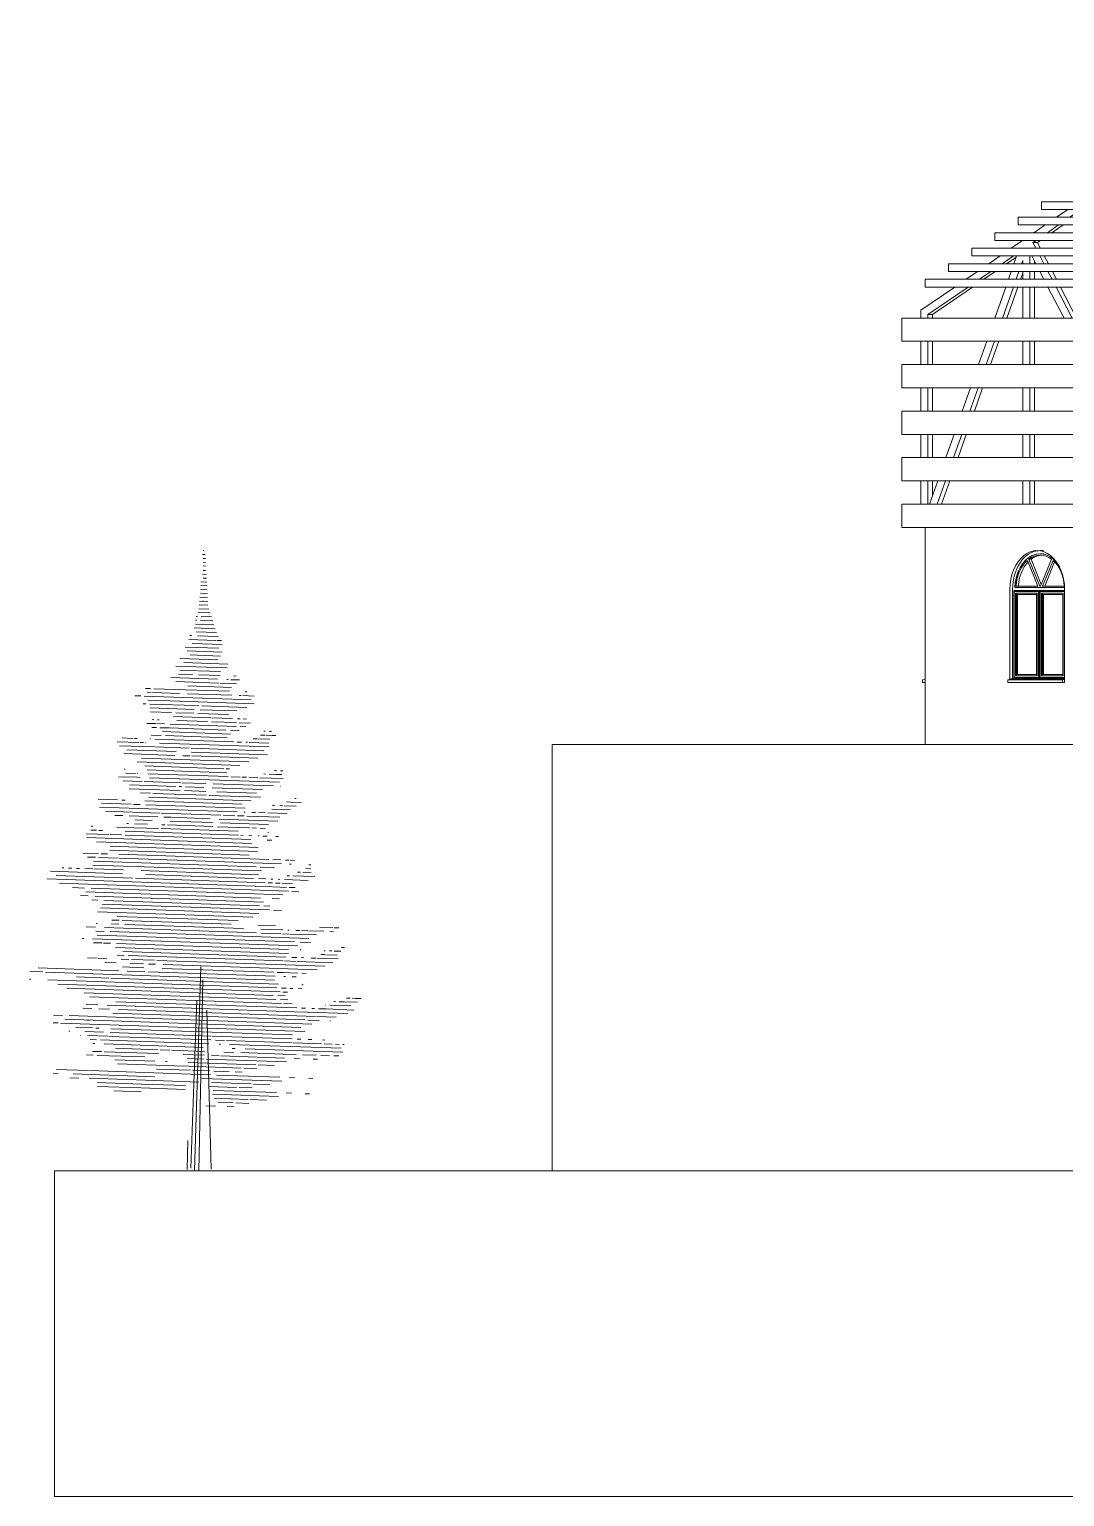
# Model space of a CAD drawing. Header units: millimetres. Extents: x -31964 to 27360, y -8966 to 14600.
# Drawn here: x -31964 to -18603, y -4500 to 14423 of the extents above; entities that cross this region are included whole.
import ezdxf

# ---------------------------------------------------------------- set-up
doc = ezdxf.new("R2010")
doc.units = ezdxf.units.MM
for name, color, linetype, lineweight in [('A-DETL-GENF', 92, 'Continuous', 9), ('A-DETL-THIN', 151, 'Continuous', 9), ('A-GENM', 13, 'Continuous', 9), ('A-GLAZ', 151, 'Continuous', 9), ('A-ROOF', 132, 'Continuous', 9), ('A-WALL', 113, 'Continuous', 9), ('I-WALL', 2, 'Continuous', 9)]:
    doc.layers.add(name, color=color, linetype=linetype, lineweight=lineweight)

# ---------------------------------------------------------------- blocks, each defined once
blk = doc.blocks.new('HOOR LIGHT - HOOR LIGHT-165948-East')
at = {"layer": 'A-GENM'}
for p, q in [((-20403, 11200), (-11713, 11200)), ((-20403, 11100), (-20403, 11200)), ((-11713, 11200), (768, 11200)), ((-11713, 11100), (-11713, 11200)), ((768, 11200), (9494, 11200)), ((768, 11100), (768, 11200)), ((9494, 11100), (9494, 11200)), ((-11713, 11100), (-20403, 11100)), ((768, 11100), (-11713, 11100)), ((9494, 11100), (768, 11100))]:
    blk.add_line(p, q, dxfattribs=at)
blk = doc.blocks.new('HOOR LIGHT1 - HOOR LIGHT-166020-East')
at = {"layer": 'A-GENM'}
for p, q in [((-20103, 11400), (-11589, 11400)), ((-20103, 11300), (-20103, 11400)), ((-11589, 11400), (644, 11400)), ((-11589, 11300), (-11589, 11400)), ((644, 11400), (9194, 11400)), ((644, 11300), (644, 11400)), ((9194, 11300), (9194, 11400)), ((-11589, 11300), (-20103, 11300)), ((644, 11300), (-11589, 11300)), ((9194, 11300), (644, 11300))]:
    blk.add_line(p, q, dxfattribs=at)
blk = doc.blocks.new('HOOR LIGHT2 - HOOR LIGHT-166050-East')
at = {"layer": 'A-GENM'}
for p, q in [((-19803, 11600), (-11464, 11600)), ((-19803, 11600), (-19803, 11500)), ((-11464, 11600), (520, 11600)), ((-11464, 11600), (-11464, 11500)), ((520, 11600), (8894, 11600)), ((520, 11600), (520, 11500)), ((8894, 11600), (8894, 11500)), ((-11464, 11500), (-19803, 11500)), ((520, 11500), (-11464, 11500)), ((8894, 11500), (520, 11500))]:
    blk.add_line(p, q, dxfattribs=at)
blk = doc.blocks.new('HOOR LIGHT3 - HOOR LIGHT-166080-East')
at = {"layer": 'A-GENM'}
for p, q in [((-19503, 11800), (-11340, 11800)), ((-19503, 11800), (-19503, 11700)), ((-11340, 11800), (395, 11800)), ((-11340, 11800), (-11340, 11700)), ((395, 11800), (8594, 11800)), ((395, 11800), (395, 11700)), ((8594, 11800), (8594, 11700)), ((-11340, 11700), (-19503, 11700)), ((395, 11700), (-11340, 11700)), ((8594, 11700), (395, 11700))]:
    blk.add_line(p, q, dxfattribs=at)
blk = doc.blocks.new('HOOR LIGHT4 - HOOR LIGHT-166110-East')
at = {"layer": 'A-GENM'}
for p, q in [((-19203, 12000), (-11216, 12000)), ((-19203, 11900), (-19203, 12000)), ((-11216, 12000), (271, 12000)), ((-11216, 11900), (-11216, 12000)), ((271, 12000), (8294, 12000)), ((271, 11900), (271, 12000)), ((8294, 11900), (8294, 12000)), ((-11216, 11900), (-19203, 11900)), ((271, 11900), (-11216, 11900)), ((8294, 11900), (271, 11900))]:
    blk.add_line(p, q, dxfattribs=at)
blk = doc.blocks.new('HOOR LIGHT5 - HOOR LIGHT-166140-East')
at = {"layer": 'A-GENM'}
for p, q in [((-18903, 12200), (-11092, 12200)), ((-18903, 12100), (-18903, 12200)), ((-11092, 12200), (147, 12200)), ((-11092, 12100), (-11092, 12200)), ((147, 12200), (7994, 12200)), ((147, 12100), (147, 12200)), ((7994, 12100), (7994, 12200)), ((-11092, 12100), (-18903, 12100)), ((147, 12100), (-11092, 12100)), ((7994, 12100), (147, 12100))]:
    blk.add_line(p, q, dxfattribs=at)
blk = doc.blocks.new('TRUESS - TRUESS-169564-East')
at = {"layer": 'A-GENM'}
for p, q in [((-15170, 14423), (-15204, 14400)), ((-15170, 14400), (-15170, 14423)), ((-15113, 14423), (-15170, 14423)), ((-15113, 14423), (-15113, 14400)), ((-15350, 14300), (-15496, 14200)), ((-15170, 14200), (-15170, 14300)), ((-15113, 14300), (-15113, 14200)), ((-15642, 14100), (-15787, 14000)), ((-15615, 14000), (-15469, 14100)), ((-15412, 14100), (-15558, 14000)), ((-15354, 14100), (-15384, 14000)), ((-15287, 14000), (-15263, 14080)), ((-15263, 14080), (-15263, 14000)), ((-15170, 14000), (-15170, 14100)), ((-15113, 14100), (-15113, 14000)), ((-15934, 13900), (-16080, 13800)), ((-15907, 13800), (-15761, 13900)), ((-15704, 13900), (-15850, 13800)), ((-15414, 13900), (-15444, 13800)), ((-15347, 13800), (-15317, 13900)), ((-15263, 13890), (-15290, 13800)), ((-15263, 13900), (-15263, 13800)), ((-15170, 13800), (-15170, 13900)), ((-15113, 13900), (-15113, 13800)), ((-16226, 13700), (-16372, 13600)), ((-16199, 13600), (-16053, 13700)), ((-15996, 13700), (-16142, 13600)), ((-15474, 13700), (-15504, 13600)), ((-15407, 13600), (-15377, 13700)), ((-15320, 13700), (-15350, 13600)), ((-15263, 13700), (-15263, 13600)), ((-15170, 13600), (-15170, 13700)), ((-15113, 13700), (-15113, 13600)), ((-16518, 13500), (-16664, 13400)), ((-16491, 13400), (-16345, 13500)), ((-16288, 13500), (-16434, 13400)), ((-15534, 13500), (-15564, 13400)), ((-15467, 13400), (-15437, 13500)), ((-15380, 13500), (-15410, 13400)), ((-15263, 13500), (-15263, 13400)), ((-15170, 13400), (-15170, 13500)), ((-15113, 13500), (-15113, 13400)), ((-16810, 13300), (-16956, 13200)), ((-16783, 13200), (-16637, 13300)), ((-16580, 13300), (-16726, 13200)), ((-15595, 13300), (-15625, 13200)), ((-15527, 13200), (-15497, 13300)), ((-15440, 13300), (-15470, 13200)), ((-15263, 13300), (-15263, 13200)), ((-15170, 13200), (-15170, 13300)), ((-15113, 13300), (-15113, 13200)), ((-17102, 13100), (-17248, 13000)), ((-17075, 13000), (-16929, 13100)), ((-16872, 13100), (-17018, 13000)), ((-15655, 13100), (-15685, 13000)), ((-15588, 13000), (-15558, 13100)), ((-15500, 13100), (-15530, 13000)), ((-15263, 13100), (-15263, 13000)), ((-15170, 13000), (-15170, 13100)), ((-15113, 13100), (-15113, 13000)), ((-17394, 12900), (-17540, 12800)), ((-17367, 12800), (-17221, 12900)), ((-17204, 12873), (-17310, 12800)), ((-17204, 12900), (-17204, 12800)), ((-17111, 12800), (-17111, 12900)), ((-17054, 12900), (-17054, 12800)), ((-15715, 12900), (-15745, 12800)), ((-15648, 12800), (-15618, 12900)), ((-15561, 12900), (-15591, 12800)), ((-15263, 12900), (-15263, 12800)), ((-15170, 12800), (-15170, 12900)), ((-15113, 12900), (-15113, 12800)), ((-17686, 12700), (-17832, 12600)), ((-17659, 12600), (-17513, 12700)), ((-17456, 12700), (-17602, 12600)), ((-17204, 12700), (-17204, 12600)), ((-17111, 12600), (-17111, 12700)), ((-17054, 12700), (-17054, 12600)), ((-15775, 12700), (-15805, 12600)), ((-15708, 12600), (-15678, 12700)), ((-15621, 12700), (-15651, 12600)), ((-15263, 12700), (-15263, 12600)), ((-15170, 12600), (-15170, 12700)), ((-15113, 12700), (-15113, 12600)), ((-17978, 12500), (-18124, 12400)), ((-17951, 12400), (-17805, 12500)), ((-17748, 12500), (-17894, 12400)), ((-17204, 12500), (-17204, 12400)), ((-17111, 12400), (-17111, 12500)), ((-17054, 12500), (-17054, 12400)), ((-15835, 12500), (-15865, 12400)), ((-15768, 12400), (-15738, 12500)), ((-15681, 12500), (-15711, 12400)), ((-15263, 12500), (-15263, 12400)), ((-15170, 12400), (-15170, 12500)), ((-15113, 12500), (-15113, 12400)), ((-18270, 12300), (-18416, 12200)), ((-18243, 12200), (-18097, 12300)), ((-18040, 12300), (-18186, 12200)), ((-17204, 12300), (-17204, 12200)), ((-17111, 12200), (-17111, 12300)), ((-17054, 12300), (-17054, 12200)), ((-15896, 12300), (-15926, 12200)), ((-15828, 12200), (-15798, 12300)), ((-15741, 12300), (-15771, 12200)), ((-15263, 12300), (-15263, 12200)), ((-15170, 12200), (-15170, 12300)), ((-15113, 12300), (-15113, 12200)), ((-18562, 12100), (-18708, 12000)), ((-18535, 12000), (-18389, 12100)), ((-18332, 12100), (-18478, 12000)), ((-17204, 12100), (-17204, 12000)), ((-17111, 12000), (-17111, 12100)), ((-17054, 12100), (-17054, 12000)), ((-15956, 12100), (-15986, 12000)), ((-15889, 12000), (-15859, 12100)), ((-15801, 12100), (-15831, 12000)), ((-15263, 12100), (-15263, 12000)), ((-15170, 12000), (-15170, 12100)), ((-15113, 12100), (-15113, 12000)), ((-18854, 11900), (-19000, 11800)), ((-18827, 11800), (-18681, 11900)), ((-18624, 11900), (-18770, 11800)), ((-17204, 11900), (-17204, 11800)), ((-17111, 11800), (-17111, 11900)), ((-17054, 11900), (-17054, 11800)), ((-16016, 11900), (-16046, 11800)), ((-15949, 11800), (-15919, 11900)), ((-15862, 11900), (-15892, 11800)), ((-15263, 11900), (-15263, 11800)), ((-15170, 11800), (-15170, 11900)), ((-15113, 11900), (-15113, 11800)), ((-19146, 11700), (-19292, 11600)), ((-19013, 11673), (-18973, 11700)), ((-18975, 11600), (-19013, 11673)), ((-18956, 11673), (-19013, 11673)), ((-18916, 11700), (-18956, 11673)), ((-18956, 11673), (-18918, 11600)), ((-17204, 11700), (-17204, 11600)), ((-17111, 11600), (-17111, 11700)), ((-17054, 11700), (-17054, 11600)), ((-16076, 11700), (-16106, 11600)), ((-16009, 11600), (-15979, 11700)), ((-15922, 11700), (-15952, 11600)), ((-15263, 11700), (-15263, 11600)), ((-15170, 11600), (-15170, 11700)), ((-15113, 11700), (-15113, 11600)), ((-19438, 11500), (-19584, 11400)), ((-19411, 11400), (-19265, 11500)), ((-19228, 11486), (-19354, 11400)), ((-19223, 11500), (-19258, 11400)), ((-19159, 11400), (-19145, 11442)), ((-19145, 11442), (-19145, 11400)), ((-19052, 11400), (-19052, 11500)), ((-19029, 11500), (-18977, 11400)), ((-18995, 11434), (-18995, 11400)), ((-18871, 11400), (-18923, 11500)), ((-18866, 11500), (-18814, 11400)), ((-17204, 11500), (-17204, 11400)), ((-17111, 11400), (-17111, 11500)), ((-17054, 11500), (-17054, 11400)), ((-16136, 11500), (-16166, 11400)), ((-19730, 11300), (-19876, 11200)), ((-19703, 11200), (-19557, 11300)), ((-19500, 11300), (-19646, 11200)), ((-19293, 11300), (-19328, 11200)), ((-19230, 11200), (-19194, 11300)), ((-19145, 11279), (-19172, 11200)), ((-19145, 11300), (-19145, 11200)), ((-19052, 11200), (-19052, 11300)), ((-18995, 11300), (-18995, 11200)), ((-18925, 11300), (-18873, 11200)), ((-18767, 11200), (-18819, 11300)), ((-18762, 11300), (-18709, 11200)), ((-17204, 11300), (-17204, 11200)), ((-17111, 11200), (-17111, 11300)), ((-17054, 11300), (-17054, 11200)), ((-16197, 11300), (-16227, 11200)), ((-16129, 11200), (-16108, 11270)), ((-20022, 11100), (-20460, 10800)), ((-20368, 10745), (-19849, 11100)), ((-19792, 11100), (-20310, 10745)), ((-19364, 11100), (-19504, 10700)), ((-19405, 10700), (-19265, 11100)), ((-19207, 11100), (-19348, 10700)), ((-19145, 11100), (-19145, 10700)), ((-19052, 10700), (-19052, 11100)), ((-18995, 11100), (-18995, 10700)), ((-18821, 11100), (-18612, 10700)), ((-18506, 10700), (-18715, 11100)), ((-18657, 11100), (-18449, 10700)), ((-17204, 11100), (-17204, 10700)), ((-17111, 10700), (-17111, 11100)), ((-17054, 11100), (-17054, 10700)), ((-16257, 11100), (-16377, 10700)), ((-16280, 10700), (-16160, 11100)), ((-16108, 11080), (-16223, 10700)), ((-20460, 10800), (-20460, 10700)), ((-20368, 10700), (-20368, 10745)), ((-20310, 10745), (-20368, 10745)), ((-20310, 10745), (-20310, 10700)), ((-20460, 10400), (-20460, 10100)), ((-20368, 10100), (-20368, 10400)), ((-20310, 10400), (-20310, 10100)), ((-19609, 10400), (-19715, 10100)), ((-19616, 10100), (-19510, 10400)), ((-19453, 10400), (-19559, 10100)), ((-19145, 10400), (-19145, 10100)), ((-19052, 10100), (-19052, 10400)), ((-18995, 10400), (-18995, 10100)), ((-18456, 10400), (-18299, 10100)), ((-18193, 10100), (-18350, 10400)), ((-18292, 10400), (-18136, 10100)), ((-17204, 10400), (-17204, 10100)), ((-17111, 10100), (-17111, 10400)), ((-17054, 10400), (-17054, 10100)), ((-16467, 10400), (-16558, 10100)), ((-16461, 10100), (-16370, 10400)), ((-16313, 10400), (-16403, 10100)), ((-20460, 9800), (-20460, 9500)), ((-20368, 9500), (-20368, 9800)), ((-20310, 9800), (-20310, 9500)), ((-19820, 9800), (-19925, 9500)), ((-19827, 9500), (-19721, 9800)), ((-19664, 9800), (-19769, 9500)), ((-19145, 9800), (-19145, 9500)), ((-19052, 9500), (-19052, 9800)), ((-18995, 9800), (-18995, 9500)), ((-18143, 9800), (-17987, 9500)), ((-17880, 9500), (-18037, 9800)), ((-17980, 9800), (-17823, 9500)), ((-17204, 9800), (-17204, 9500)), ((-17111, 9500), (-17111, 9800)), ((-17054, 9800), (-17054, 9500)), ((-16648, 9800), (-16738, 9500)), ((-16641, 9500), (-16551, 9800)), ((-16494, 9800), (-16584, 9500)), ((-20460, 9200), (-20460, 8900)), ((-20368, 8900), (-20368, 9200)), ((-20310, 9200), (-20310, 8900)), ((-20031, 9200), (-20136, 8900)), ((-20037, 8900), (-19932, 9200)), ((-19875, 9200), (-19980, 8900)), ((-19145, 9200), (-19145, 8900)), ((-19052, 8900), (-19052, 9200)), ((-18995, 9200), (-18995, 8900)), ((-17830, 9200), (-17674, 8900)), ((-17568, 8900), (-17724, 9200)), ((-17667, 9200), (-17510, 8900)), ((-17204, 9200), (-17204, 8900)), ((-17111, 8900), (-17111, 9200)), ((-17054, 9200), (-17054, 8900)), ((-16829, 9200), (-16919, 8900)), ((-16822, 8900), (-16731, 9200)), ((-16674, 9200), (-16765, 8900)), ((-20460, 8600), (-20460, 8300)), ((-20368, 8300), (-20368, 8600)), ((-20241, 8600), (-20347, 8300)), ((-20310, 8600), (-20310, 8404)), ((-20248, 8300), (-20143, 8600)), ((-20085, 8600), (-20191, 8300)), ((-19145, 8600), (-19145, 8300)), ((-19052, 8300), (-19052, 8600)), ((-18995, 8600), (-18995, 8300)), ((-17517, 8600), (-17361, 8300)), ((-17255, 8300), (-17411, 8600)), ((-17354, 8600), (-17204, 8312)), ((-17204, 8600), (-17204, 8300)), ((-17111, 8300), (-17111, 8600)), ((-17009, 8600), (-17100, 8300)), ((-17054, 8600), (-17054, 8452)), ((-17002, 8300), (-16912, 8600)), ((-16855, 8600), (-16945, 8300))]:
    blk.add_line(p, q, dxfattribs=at)
blk = doc.blocks.new('Arched _2_ - Arched _2_ 2-252812-East')
at = {"layer": 'A-GLAZ'}
for p, q in [((-20403, 6040), (-20440, 6034)), ((-20440, 6034), (-20440, 6000)), ((-20440, 6000), (-20403, 6000))]:
    blk.add_line(p, q, dxfattribs=at)
blk = doc.blocks.new('Arched _2_ - Arched _2_ 2-V1-East')
at = {"layer": 'A-GLAZ'}
for p, q in [((-19084, 7575), (-18949, 7243)), ((-19066, 7590), (-19038, 7590)), ((-18924, 7243), (-19066, 7590)), ((-19038, 7590), (-18905, 7264)), ((-18878, 7700), (-18922, 7700)), ((-18891, 7660), (-18919, 7660)), ((-18772, 7590), (-18914, 7243)), ((-18874, 7660), (-18891, 7660)), ((-18889, 7243), (-18753, 7575)), ((-18734, 7555), (-18861, 7243)), ((-19276, 7200), (-19276, 6051)), ((-18606, 7225), (-19247, 7225)), ((-18949, 7243), (-19230, 7243)), ((-18914, 7243), (-18924, 7243)), ((-18608, 7243), (-18889, 7243)), ((-19259, 6053), (-19259, 7185)), ((-19255, 7174), (-19259, 7185)), ((-19259, 7185), (-18930, 7185)), ((-19255, 6064), (-19255, 7174)), ((-18942, 7174), (-19255, 7174)), ((-19223, 7135), (-19240, 7152)), ((-19240, 7152), (-19240, 6086)), ((-18957, 7152), (-19240, 7152)), ((-19223, 7135), (-19223, 6103)), ((-18965, 7135), (-19223, 7135)), ((-19211, 6103), (-19211, 7135)), ((-18957, 7152), (-18965, 7135)), ((-18965, 6103), (-18965, 7135)), ((-18957, 6086), (-18957, 7152)), ((-18930, 7185), (-18942, 7174)), ((-18942, 7174), (-18942, 6064)), ((-18930, 7185), (-18930, 6053)), ((-18926, 7185), (-18930, 7185)), ((-18926, 6053), (-18926, 7185)), ((-18923, 6053), (-18923, 7185)), ((-18919, 7174), (-18923, 7185)), ((-18923, 7185), (-18604, 7185)), ((-18919, 6064), (-18919, 7174)), ((-18606, 7174), (-18919, 7174)), ((-18888, 7135), (-18904, 7152)), ((-18904, 7152), (-18904, 6086)), ((-18621, 7152), (-18904, 7152)), ((-18888, 7135), (-18888, 6103)), ((-18629, 7135), (-18888, 7135)), ((-18875, 6103), (-18875, 7135)), ((-18621, 7152), (-18629, 7135)), ((-18629, 6103), (-18629, 7135)), ((-18621, 6086), (-18621, 7152)), ((-18604, 7176), (-18606, 7174)), ((-18606, 7174), (-18606, 6064)), ((-19255, 6064), (-19259, 6053)), ((-18942, 6064), (-19255, 6064)), ((-19223, 6103), (-19240, 6086)), ((-19240, 6086), (-18957, 6086)), ((-19223, 6103), (-18965, 6103)), ((-18965, 6103), (-18957, 6086)), ((-18942, 6064), (-18930, 6053)), ((-18919, 6064), (-18923, 6053)), ((-18606, 6064), (-18919, 6064)), ((-18888, 6103), (-18904, 6086)), ((-18904, 6086), (-18621, 6086)), ((-18888, 6103), (-18629, 6103)), ((-18629, 6103), (-18621, 6086)), ((-18606, 6064), (-18604, 6062)), ((-19338, 6034), (-19287, 6047)), ((-19338, 6000), (-19338, 6034)), ((-18631, 6034), (-19338, 6034)), ((-18631, 6000), (-19338, 6000)), ((-19287, 6050), (-19276, 6051)), ((-19287, 6047), (-19287, 6050)), ((-18604, 6050), (-19287, 6050)), ((-18604, 6047), (-19287, 6047)), ((-19276, 6051), (-18604, 6051)), ((-18930, 6053), (-19259, 6053)), ((-18930, 6053), (-18926, 6053)), ((-18604, 6053), (-18923, 6053)), ((-18604, 6040), (-18631, 6034)), ((-18631, 6034), (-18631, 6000)), ((-18631, 6000), (-18604, 6000))]:
    blk.add_line(p, q, dxfattribs=at)
for centre, major_axis, start_param, end_param in [((-18922, 7200), (0, 500), 0.050206, 1.570796), ((-18922, 7200), (0, 460), 5.387273, 7.799607), ((-18919, 7200), (0, 460), 0.079817, 1.354121), ((-18919, 7200), (0, 442), 0.557542, 1.473357), ((-18919, 7200), (0, 442), 5.79353, 6.772841), ((-18891, 7200), (0, 442), 0.069986, 0.489656), ((-18919, 7200), (0, 442), 4.809828, 5.725643), ((-18891, 7200), (0, 442), 0.634366, 1.473357), ((-18919, 7200), (0, 460), 1.356798, 1.516422)]:
    blk.add_ellipse(centre, major_axis=major_axis, ratio=0.707107, start_param=start_param, end_param=end_param, dxfattribs=at)
blk = doc.blocks.new('POLYGON HOORNO1 - POLYGON HOORNO-266158-East')
at = {"layer": 'A-ROOF'}
for p, q in [((-20703, 8300), (-11837, 8300)), ((-20703, 8000), (-20703, 8300)), ((-11837, 8300), (893, 8300)), ((-11837, 8000), (-11837, 8300)), ((893, 8300), (9794, 8300)), ((893, 8000), (893, 8300)), ((9794, 8300), (9794, 8000)), ((-11837, 8000), (-20703, 8000)), ((893, 8000), (-11837, 8000)), ((9794, 8000), (893, 8000))]:
    blk.add_line(p, q, dxfattribs=at)
blk = doc.blocks.new('POLYGON HOORNO2 - POLYGON HOORNO-266412-East')
at = {"layer": 'A-ROOF'}
for p, q in [((-20703, 8900), (-11837, 8900)), ((-20703, 8600), (-20703, 8900)), ((-11837, 8900), (893, 8900)), ((-11837, 8600), (-11837, 8900)), ((893, 8900), (9794, 8900)), ((893, 8600), (893, 8900)), ((9794, 8900), (9794, 8600)), ((-11837, 8600), (-20703, 8600)), ((893, 8600), (-11837, 8600)), ((9794, 8600), (893, 8600))]:
    blk.add_line(p, q, dxfattribs=at)
blk = doc.blocks.new('POLYGON HOORNO3 - POLYGON HOORNO-266474-East')
at = {"layer": 'A-ROOF'}
for p, q in [((-20703, 9500), (-11837, 9500)), ((-20703, 9200), (-20703, 9500)), ((-11837, 9500), (893, 9500)), ((-11837, 9200), (-11837, 9500)), ((893, 9500), (9794, 9500)), ((893, 9200), (893, 9500)), ((9794, 9500), (9794, 9200)), ((-11837, 9200), (-20703, 9200)), ((893, 9200), (-11837, 9200)), ((9794, 9200), (893, 9200))]:
    blk.add_line(p, q, dxfattribs=at)
blk = doc.blocks.new('POLYGON HOORNO4 - POLYGON HOORNO-266536-East')
at = {"layer": 'A-ROOF'}
for p, q in [((-20703, 10100), (-11837, 10100)), ((-20703, 9800), (-20703, 10100)), ((-11837, 10100), (893, 10100)), ((-11837, 9800), (-11837, 10100)), ((893, 10100), (9794, 10100)), ((893, 9800), (893, 10100)), ((9794, 10100), (9794, 9800)), ((-11837, 9800), (-20703, 9800)), ((893, 9800), (-11837, 9800)), ((9794, 9800), (893, 9800))]:
    blk.add_line(p, q, dxfattribs=at)
blk = doc.blocks.new('POLYGON HOORNO5 - POLYGON HOORNO-266598-East')
at = {"layer": 'A-ROOF'}
for p, q in [((-20703, 10700), (-11837, 10700)), ((-20703, 10400), (-20703, 10700)), ((-11837, 10700), (893, 10700)), ((-11837, 10400), (-11837, 10700)), ((893, 10700), (9794, 10700)), ((893, 10400), (893, 10700)), ((9794, 10700), (9794, 10400)), ((-11837, 10400), (-20703, 10400)), ((893, 10400), (-11837, 10400)), ((9794, 10400), (893, 10400))]:
    blk.add_line(p, q, dxfattribs=at)
blk = doc.blocks.new('Baum _12_ - Ansicht - Baum _12_ - Ansicht-258480-East')
at = {"layer": 'A-DETL-GENF'}
for p, q in [((-29731, 7650), (-29697, 7649)), ((-29722, 7700), (-29710, 7699)), ((-29720, 7600), (-29691, 7599)), ((-29731, 7395), (-29682, 7394)), ((-29722, 7503), (-29689, 7502)), ((-29722, 7445), (-29691, 7444)), ((-29720, 7550), (-29691, 7549)), ((-29755, 7199), (-29668, 7196)), ((-29753, 7249), (-29671, 7246)), ((-29750, 7297), (-29675, 7294)), ((-29720, 7346), (-29678, 7344)), ((-29768, 7050), (-29662, 7046)), ((-29763, 7100), (-29664, 7097)), ((-29757, 7150), (-29666, 7147)), ((-29729, 7049), (-29717, 7048)), ((-29729, 7049), (-29717, 7048)), ((-29810, 6852), (-29792, 6852)), ((-29784, 6901), (-29631, 6896)), ((-29778, 6951), (-29648, 6947)), ((-29773, 7000), (-29660, 6996)), ((-29745, 6850), (-29615, 6845)), ((-29838, 6703), (-29565, 6693)), ((-29820, 6752), (-29582, 6744)), ((-29819, 6802), (-29801, 6802)), ((-29813, 6652), (-29549, 6643)), ((-29754, 6800), (-29598, 6795)), ((-29952, 6457), (-29517, 6442)), ((-29904, 6555), (-29557, 6543)), ((-29894, 6605), (-29870, 6604)), ((-29862, 6504), (-29474, 6490)), ((-29795, 6601), (-29526, 6592)), ((-29545, 6543), (-29484, 6540)), ((-30019, 6309), (-29533, 6292)), ((-29969, 6257), (-29404, 6237)), ((-29927, 6406), (-29475, 6390)), ((-29894, 6355), (-29498, 6341)), ((-30139, 6063), (-29537, 6042)), ((-30073, 6211), (-29411, 6188)), ((-30039, 6109), (-29857, 6103)), ((-30021, 6159), (-29795, 6151)), ((-29783, 6100), (-29501, 6091)), ((-29781, 6150), (-29496, 6141)), ((-29329, 6085), (-29295, 6083)), ((-30465, 5924), (-30401, 5922)), ((-30445, 5873), (-30393, 5872)), ((-30373, 5871), (-30026, 5859)), ((-30358, 5920), (-29380, 5886)), ((-30075, 6011), (-29521, 5991)), ((-29919, 5955), (-29355, 5935)), ((-29508, 5991), (-29291, 5983)), ((-29415, 6038), (-29400, 6037)), ((-29365, 6036), (-29250, 6032)), ((-29178, 5879), (-29156, 5878)), ((-30604, 5829), (-30525, 5826)), ((-30497, 5725), (-30463, 5724)), ((-30483, 5825), (-29350, 5785)), ((-30433, 5773), (-30149, 5763)), ((-30410, 5722), (-29820, 5701)), ((-30149, 5763), (-29061, 5725)), ((-29924, 5855), (-29349, 5835)), ((-29808, 5701), (-29778, 5700)), ((-29738, 5699), (-29158, 5678)), ((-29341, 5785), (-29103, 5776)), ((-29258, 5832), (-29230, 5831)), ((-29207, 5830), (-29064, 5825)), ((-30406, 5672), (-29839, 5652)), ((-30400, 5622), (-30129, 5612)), ((-30380, 5521), (-30356, 5520)), ((-30309, 5518), (-30290, 5518)), ((-30102, 5561), (-29620, 5544)), ((-30075, 5610), (-29842, 5602)), ((-30062, 5510), (-29663, 5496)), ((-29789, 5600), (-29395, 5586)), ((-29760, 5649), (-29287, 5633)), ((-29612, 5494), (-29293, 5483)), ((-29611, 5544), (-29344, 5535)), ((-29277, 5532), (-29245, 5531)), ((-29203, 5530), (-29161, 5528)), ((-29151, 5578), (-29151, 5578)), ((-29151, 5578), (-29151, 5578)), ((-30448, 5473), (-30330, 5469)), ((-30391, 5321), (-30265, 5317)), ((-30385, 5421), (-30322, 5419)), ((-30321, 5469), (-30222, 5465)), ((-30281, 5417), (-30155, 5413)), ((-30245, 5366), (-29367, 5335)), ((-30209, 5315), (-29412, 5287)), ((-30147, 5413), (-29427, 5387)), ((-30145, 5463), (-29291, 5433)), ((-29367, 5385), (-29261, 5382)), ((-29255, 5481), (-29109, 5476)), ((-29245, 5431), (-29170, 5428)), ((-28981, 5322), (-28923, 5320)), ((-28981, 5322), (-28923, 5320)), ((-28940, 5370), (-28922, 5370)), ((-28940, 5370), (-28922, 5370)), ((-28909, 5319), (-28848, 5317)), ((-28909, 5319), (-28848, 5317)), ((-28865, 5368), (-28838, 5367)), ((-28865, 5368), (-28838, 5367)), ((-28840, 5317), (-28784, 5315)), ((-28840, 5317), (-28784, 5315)), ((-30831, 5236), (-30551, 5226)), ((-30799, 5185), (-30351, 5169)), ((-30765, 5284), (-30628, 5279)), ((-30707, 5132), (-30068, 5109)), ((-30606, 5278), (-30571, 5277)), ((-30538, 5226), (-30493, 5224)), ((-30465, 5223), (-30460, 5223)), ((-30465, 5223), (-30460, 5223)), ((-30410, 5272), (-30399, 5271)), ((-30343, 5269), (-29330, 5234)), ((-30337, 5169), (-29903, 5154)), ((-30286, 5217), (-28870, 5168)), ((-29874, 5153), (-28938, 5120)), ((-29283, 5232), (-29226, 5230)), ((-29169, 5228), (-29148, 5228)), ((-29129, 5227), (-28875, 5218)), ((-29077, 5275), (-29028, 5273)), ((-29021, 5273), (-28859, 5267)), ((-29021, 5273), (-28859, 5267)), ((-30739, 5083), (-30086, 5060)), ((-30573, 4977), (-29246, 4931)), ((-30516, 5025), (-29133, 4977)), ((-30472, 4923), (-29453, 4888)), ((-29984, 5056), (-29891, 5053)), ((-29871, 5103), (-28890, 5068)), ((-29867, 5052), (-29015, 5023)), ((-30815, 4785), (-30577, 4777)), ((-30756, 4733), (-30510, 4725)), ((-30740, 4883), (-30726, 4882)), ((-30721, 4832), (-30595, 4828)), ((-30569, 4777), (-30538, 4776)), ((-30568, 4827), (-30566, 4827)), ((-30568, 4827), (-30566, 4827)), ((-30444, 4872), (-29416, 4836)), ((-30437, 4822), (-29400, 4786)), ((-30414, 4771), (-28734, 4713)), ((-29423, 4887), (-29383, 4885)), ((-29361, 4785), (-29244, 4780)), ((-29223, 4780), (-29160, 4777)), ((-29133, 4777), (-29016, 4772)), ((-28988, 4771), (-28687, 4761)), ((-28936, 4820), (-28911, 4819)), ((-28869, 4817), (-28775, 4814)), ((-28802, 4865), (-28776, 4864)), ((-28775, 4814), (-28704, 4812)), ((-28723, 4862), (-28694, 4861)), ((-30675, 4630), (-30018, 4607)), ((-30666, 4680), (-30075, 4659)), ((-30531, 4575), (-30401, 4571)), ((-30483, 4724), (-30015, 4707)), ((-30371, 4570), (-29678, 4545)), ((-30029, 4658), (-30000, 4657)), ((-29996, 4707), (-29687, 4696)), ((-29962, 4605), (-29685, 4596)), ((-29948, 4655), (-29712, 4647)), ((-29644, 4544), (-28983, 4521)), ((-29604, 4643), (-28956, 4620)), ((-29594, 4693), (-28814, 4665)), ((-29545, 4591), (-29034, 4573)), ((-28727, 4662), (-28725, 4662)), ((-28727, 4662), (-28725, 4662)), ((-31075, 4494), (-30828, 4485)), ((-31060, 4393), (-29282, 4331)), ((-31035, 4443), (-30651, 4429)), ((-30771, 4483), (-30728, 4482)), ((-30621, 4428), (-30536, 4425)), ((-30474, 4473), (-29216, 4429)), ((-30462, 4423), (-29178, 4378)), ((-30422, 4521), (-29103, 4475)), ((-28867, 4367), (-28865, 4367)), ((-28867, 4367), (-28865, 4367)), ((-28833, 4366), (-28593, 4357)), ((-28825, 4415), (-28799, 4415)), ((-28731, 4412), (-28693, 4411)), ((-28677, 4410), (-28522, 4405)), ((-28645, 4459), (-28600, 4458)), ((-28612, 4508), (-28612, 4508)), ((-28612, 4508), (-28612, 4508)), ((-28591, 4457), (-28457, 4453)), ((-28538, 4505), (-28521, 4505)), ((-30981, 4341), (-30282, 4316)), ((-30860, 4286), (-30757, 4283)), ((-30755, 4183), (-30753, 4182)), ((-30755, 4183), (-30753, 4182)), ((-30708, 4181), (-30686, 4180)), ((-30674, 4280), (-30308, 4267)), ((-30605, 4177), (-30439, 4172)), ((-30604, 4227), (-30378, 4219)), ((-30265, 4316), (-29495, 4289)), ((-30253, 4165), (-30217, 4164)), ((-30230, 4264), (-30139, 4261)), ((-30153, 4212), (-29602, 4192)), ((-30131, 4261), (-29631, 4243)), ((-29514, 4239), (-28759, 4213)), ((-29497, 4189), (-28878, 4167)), ((-29462, 4288), (-29312, 4282)), ((-29279, 4281), (-29191, 4278)), ((-29195, 4328), (-29181, 4328)), ((-29157, 4277), (-28730, 4262)), ((-29093, 4325), (-29046, 4323)), ((-29009, 4322), (-28920, 4319)), ((-28886, 4317), (-28643, 4309)), ((-31231, 4049), (-30938, 4039)), ((-31231, 4049), (-30938, 4039)), ((-31221, 3999), (-29096, 3924)), ((-31170, 4097), (-31097, 4094)), ((-31168, 4147), (-31145, 4146)), ((-31067, 4093), (-31020, 4092)), ((-30920, 4038), (-30776, 4033)), ((-30837, 4135), (-30617, 4128)), ((-30726, 4081), (-29263, 4030)), ((-30726, 4031), (-29107, 3975)), ((-30607, 4127), (-30299, 4117)), ((-30264, 4115), (-29271, 4081)), ((-30182, 4163), (-29597, 4142)), ((-29537, 4140), (-29123, 4126)), ((-29233, 4029), (-29205, 4028)), ((-29132, 4026), (-29093, 4024)), ((-29092, 4124), (-29032, 4122)), ((-29011, 4022), (-29000, 4021)), ((-28984, 4121), (-28921, 4118)), ((-28953, 4020), (-28893, 4017)), ((-28886, 4067), (-28878, 4067)), ((-28784, 4014), (-28747, 4012)), ((-31272, 3800), (-31076, 3793)), ((-31098, 3944), (-30844, 3935)), ((-31039, 3792), (-30955, 3789)), ((-30924, 3838), (-29128, 3775)), ((-30921, 3888), (-29021, 3822)), ((-30838, 3935), (-29013, 3871)), ((-28894, 3967), (-28834, 3965)), ((-31542, 3609), (-31518, 3609)), ((-31458, 3606), (-31415, 3605)), ((-31356, 3603), (-31317, 3602)), ((-31248, 3599), (-31145, 3596)), ((-31212, 3748), (-31112, 3745)), ((-31145, 3646), (-30618, 3627)), ((-31135, 3695), (-29036, 3622)), ((-31073, 3743), (-30818, 3734)), ((-30810, 3784), (-28872, 3716)), ((-30799, 3734), (-28712, 3661)), ((-30608, 3627), (-28969, 3570)), ((-28987, 3620), (-28802, 3614)), ((-28823, 3715), (-28717, 3711)), ((-28673, 3609), (-28671, 3609)), ((-28673, 3609), (-28671, 3609)), ((-28657, 3709), (-28616, 3707)), ((-28608, 3657), (-28585, 3656)), ((-28597, 3707), (-28541, 3705)), ((-28397, 3600), (-28331, 3597)), ((-28358, 3648), (-28330, 3647)), ((-31736, 3466), (-28929, 3368)), ((-31692, 3565), (-30764, 3532)), ((-31619, 3512), (-30630, 3477)), ((-31576, 3410), (-28617, 3307)), ((-31131, 3595), (-30749, 3582)), ((-30594, 3476), (-28922, 3418)), ((-30523, 3574), (-29007, 3521)), ((-30462, 3522), (-29073, 3473)), ((-29009, 3471), (-28914, 3468)), ((-28883, 3416), (-28826, 3415)), ((-28846, 3465), (-28824, 3464)), ((-28786, 3413), (-28728, 3411)), ((-28755, 3462), (-28732, 3461)), ((-28701, 3410), (-28569, 3406)), ((-28670, 3459), (-28366, 3448)), ((-28639, 3508), (-28608, 3507)), ((-28563, 3505), (-28280, 3496)), ((-28505, 3553), (-28466, 3552)), ((-28436, 3551), (-28327, 3547)), ((-31406, 3354), (-31252, 3349)), ((-31302, 3251), (-31203, 3247)), ((-31235, 3298), (-28980, 3220)), ((-31167, 3346), (-28695, 3260)), ((-31113, 3244), (-28941, 3168)), ((-28919, 3368), (-28828, 3365)), ((-28818, 3364), (-28645, 3358)), ((-28612, 3357), (-28532, 3354)), ((-28577, 3306), (-28485, 3302)), ((-31157, 3196), (-31079, 3193)), ((-31086, 3043), (-29079, 2973)), ((-31048, 3092), (-29004, 3020)), ((-31026, 3141), (-28866, 3066)), ((-31005, 3190), (-28995, 3120)), ((-28938, 3118), (-28860, 3115)), ((-28830, 3214), (-28736, 3211)), ((-28815, 3064), (-28709, 3060)), ((-31230, 2848), (-31109, 2844)), ((-31103, 2893), (-31088, 2893)), ((-30996, 2840), (-29034, 2771)), ((-30909, 2887), (-30808, 2883)), ((-30898, 2936), (-30803, 2933)), ((-30832, 2984), (-29271, 2930)), ((-30768, 2932), (-29360, 2883)), ((-30732, 2880), (-29202, 2827)), ((-29017, 2871), (-28787, 2863)), ((-28219, 2843), (-28046, 2837)), ((-31284, 2700), (-31263, 2699)), ((-31150, 2695), (-28501, 2602)), ((-31108, 2793), (-30997, 2790)), ((-31089, 2743), (-28544, 2654)), ((-30920, 2787), (-28357, 2697)), ((-28975, 2819), (-28691, 2809)), ((-28975, 2769), (-28718, 2760)), ((-28699, 2759), (-28612, 2756)), ((-28630, 2807), (-28611, 2806)), ((-28600, 2756), (-28257, 2744)), ((-28526, 2803), (-28473, 2802)), ((-28471, 2651), (-28335, 2647)), ((-28454, 2801), (-28369, 2798)), ((-28358, 2798), (-28165, 2791)), ((-28087, 2788), (-28038, 2786)), ((-28029, 2836), (-27972, 2834)), ((-31137, 2644), (-31026, 2641)), ((-31009, 2640), (-30916, 2637)), ((-30854, 2584), (-28619, 2506)), ((-30838, 2634), (-28620, 2556)), ((-30830, 2484), (-30743, 2480)), ((-30757, 2531), (-28654, 2458)), ((-30689, 2479), (-28689, 2409)), ((-28471, 2551), (-28458, 2551)), ((-28204, 2492), (-28148, 2490)), ((-28158, 2540), (-28147, 2540)), ((-28129, 2489), (-27992, 2484)), ((-28090, 2538), (-28059, 2537)), ((-28030, 2536), (-27945, 2533)), ((-27935, 2583), (-27898, 2581)), ((-31958, 2273), (-31792, 2267)), ((-31850, 2319), (-30808, 2283)), ((-31214, 2447), (-31091, 2443)), ((-31076, 2442), (-30966, 2438)), ((-30984, 2389), (-30842, 2384)), ((-30778, 2432), (-30681, 2428)), ((-30764, 2331), (-30487, 2321)), ((-30702, 2279), (-30473, 2271)), ((-30661, 2377), (-30490, 2372)), ((-30647, 2427), (-30348, 2417)), ((-30426, 2369), (-30334, 2366)), ((-30319, 2416), (-28147, 2340)), ((-30251, 2313), (-28809, 2263)), ((-30238, 2363), (-28248, 2293)), ((-29750, 2339), (-29834, -293)), ((-28673, 2408), (-28520, 2403)), ((-28578, 2455), (-28511, 2453)), ((-28508, 2402), (-28046, 2386)), ((-28456, 2451), (-28422, 2449)), ((-28328, 2446), (-28268, 2444)), ((-28250, 2443), (-27981, 2434)), ((-31964, 2173), (-31945, 2172)), ((-31964, 2173), (-31945, 2172)), ((-31755, 2266), (-28800, 2162)), ((-31726, 2164), (-28771, 2061)), ((-31595, 2110), (-28727, 2010)), ((-31357, 2202), (-30938, 2187)), ((-30912, 2186), (-28747, 2110)), ((-30425, 2269), (-28793, 2212)), ((-29726, 2167), (-29778, -300)), ((-28764, 2261), (-28688, 2259)), ((-28688, 2259), (-28503, 2252)), ((-28681, 2208), (-28659, 2208)), ((-28573, 2205), (-28522, 2203)), ((-28448, 2250), (-28390, 2248)), ((-28447, 2100), (-28432, 2099)), ((-31480, 2056), (-28816, 1963)), ((-31258, 1998), (-28785, 1912)), ((-31183, 1945), (-28712, 1859)), ((-29801, 1902), (-29880, -264)), ((-28758, 1961), (-28664, 1957)), ((-28725, 1910), (-28627, 1906)), ((-28708, 2059), (-28652, 2057)), ((-28692, 2008), (-28631, 2006)), ((-28601, 2055), (-28564, 2054)), ((-28493, 2052), (-28443, 2050)), ((-27870, 1930), (-27822, 1928)), ((-27799, 1927), (-27770, 1926)), ((-27760, 1926), (-27680, 1923)), ((-31651, 1711), (-31535, 1707)), ((-31451, 1704), (-28319, 1595)), ((-31416, 1703), (-31414, 1703)), ((-31416, 1703), (-31414, 1703)), ((-31275, 1798), (-31158, 1794)), ((-31230, 1847), (-31079, 1842)), ((-31068, 1791), (-30930, 1786)), ((-30961, 1837), (-28544, 1753)), ((-30885, 1735), (-28408, 1648)), ((-30846, 1883), (-28512, 1802)), ((-30812, 1782), (-28273, 1694)), ((-29674, 1780), (-29618, -277)), ((-28678, 1858), (-28573, 1854)), ((-28544, 1753), (-28380, 1747)), ((-28454, 1800), (-28399, 1798)), ((-28380, 1747), (-27857, 1729)), ((-28320, 1795), (-28284, 1794)), ((-28232, 1792), (-28138, 1789)), ((-28146, 1839), (-28141, 1839)), ((-28138, 1789), (-27777, 1776)), ((-28086, 1837), (-27814, 1828)), ((-28034, 1885), (-28014, 1885)), ((-27965, 1883), (-27902, 1881)), ((-27902, 1881), (-27728, 1875)), ((-31658, 1612), (-31591, 1609)), ((-31560, 1608), (-28407, 1498)), ((-31506, 1656), (-28462, 1550)), ((-31366, 1551), (-31150, 1544)), ((-31221, 1646), (-31190, 1645)), ((-31221, 1646), (-31190, 1645)), ((-31211, 1696), (-31210, 1696)), ((-31211, 1696), (-31210, 1696)), ((-31108, 1542), (-31061, 1541)), ((-30911, 1535), (-28570, 1454)), ((-28369, 1647), (-28226, 1642)), ((-28256, 1693), (-28003, 1684)), ((-28087, 1637), (-28077, 1637)), ((-31454, 1504), (-31440, 1504)), ((-31454, 1504), (-31440, 1504)), ((-31308, 1449), (-31305, 1449)), ((-31308, 1449), (-31305, 1449)), ((-31250, 1497), (-31129, 1493)), ((-31215, 1446), (-30952, 1437)), ((-31180, 1395), (-31096, 1392)), ((-31144, 1343), (-31117, 1342)), ((-31129, 1493), (-31007, 1489)), ((-31048, 1390), (-29647, 1341)), ((-31000, 1338), (-29720, 1294)), ((-30935, 1436), (-29622, 1390)), ((-30923, 1486), (-29620, 1440)), ((-30923, 1486), (-29620, 1440)), ((-29611, 1440), (-28572, 1404)), ((-29562, 1388), (-29446, 1384)), ((-29514, 1336), (-29497, 1336)), ((-29420, 1383), (-28573, 1354)), ((-29383, 1332), (-27941, 1282)), ((-28560, 1353), (-28193, 1340)), ((-28508, 1401), (-28462, 1400)), ((-28366, 1396), (-28320, 1395)), ((-28180, 1390), (-28150, 1389)), ((-28158, 1339), (-28055, 1336)), ((-28012, 1334), (-27967, 1333)), ((-27917, 1331), (-27902, 1330)), ((-31226, 1196), (-31139, 1193)), ((-31149, 1243), (-31035, 1239)), ((-31088, 1191), (-30473, 1170)), ((-30997, 1238), (-30298, 1214)), ((-30851, 1283), (-30304, 1264)), ((-30275, 1263), (-30153, 1259)), ((-30131, 1258), (-29704, 1243)), ((-29979, 1203), (-29707, 1193)), ((-29925, 1151), (-29715, 1143)), ((-29680, 1142), (-28647, 1106)), ((-29614, 1190), (-29516, 1186)), ((-29491, 1186), (-28671, 1157)), ((-29454, 1234), (-29327, 1230)), ((-29347, 1281), (-29308, 1279)), ((-29234, 1227), (-28695, 1208)), ((-29178, 1275), (-27925, 1231)), ((-28687, 1207), (-28522, 1202)), ((-28546, 1153), (-28478, 1150)), ((-28437, 1199), (-28261, 1193)), ((-28301, 1144), (-28247, 1142)), ((-28203, 1191), (-28092, 1187)), ((-28033, 1185), (-27972, 1183)), ((-31658, 961), (-31591, 959)), ((-31658, 961), (-31591, 959)), ((-31619, 1010), (-31201, 995)), ((-31619, 1010), (-31201, 995)), ((-31399, 952), (-30348, 915)), ((-31399, 952), (-30348, 915)), ((-31189, 995), (-29764, 945)), ((-30860, 1133), (-30346, 1115)), ((-30828, 1082), (-30083, 1056)), ((-30324, 1014), (-29886, 999)), ((-30208, 1110), (-30184, 1110)), ((-30072, 1056), (-29908, 1050)), ((-29914, 1100), (-29040, 1070)), ((-29908, 1050), (-29231, 1026)), ((-29877, 949), (-29626, 940)), ((-29858, 998), (-29633, 990)), ((-29583, 989), (-29458, 984)), ((-29513, 986), (-29386, 982)), ((-29308, 979), (-29218, 976)), ((-29198, 1025), (-29027, 1019)), ((-29011, 1069), (-28800, 1061)), ((-31441, 903), (-31324, 899)), ((-31441, 903), (-31324, 899)), ((-31193, 895), (-30343, 865)), ((-31193, 895), (-30343, 865)), ((-31085, 791), (-30519, 771)), ((-31085, 791), (-30519, 771)), ((-31083, 841), (-30517, 821)), ((-31083, 841), (-30517, 821)), ((-30519, 771), (-29953, 751)), ((-30517, 821), (-29951, 801)), ((-30343, 865), (-29776, 845)), ((-29740, 894), (-28707, 858)), ((-29647, 791), (-29291, 778)), ((-29613, 839), (-29100, 822)), ((-29550, 937), (-28731, 909)), ((-29257, 777), (-29087, 771)), ((-29070, 820), (-28860, 813)), ((-28605, 904), (-28538, 902)), ((-28605, 904), (-28538, 902)), ((-28361, 896), (-28307, 894)), ((-28361, 896), (-28307, 894)), ((-30875, 733), (-30521, 721)), ((-30875, 733), (-30521, 721)), ((-29600, 689), (-28750, 659)), ((-29593, 739), (-28774, 710)), ((-29579, 638), (-29142, 623)), ((-29526, 586), (-29334, 579)), ((-29300, 578), (-29130, 572)), ((-29113, 622), (-28902, 614)), ((-28648, 706), (-28581, 703)), ((-28648, 706), (-28581, 703)), ((-28404, 697), (-28350, 695)), ((-28404, 697), (-28350, 695)), ((-29685, 542), (-29561, 537)), ((-29410, 532), (-29320, 529)), ((-29919, 95), (-29927, -279))]:
    blk.add_line(p, q, dxfattribs=at)

msp = doc.modelspace()

# ---------------------------------------------------------------- linework, layer by layer
at = {"layer": 'A-DETL-THIN'}
for p, q in [((27360, -300), (-31640, -300)), ((-31640, -300), (-31640, -4500)), ((-31640, -4500), (27360, -4500))]:
    msp.add_line(p, q, dxfattribs=at)
at = {"layer": 'A-WALL'}
for p, q in [((-20403, 5200), (-20403, 8000)), ((-19311, 6040), (-19311, 7200)), ((-18604, 7200), (-18604, 6000))]:
    msp.add_line(p, q, dxfattribs=at)
msp.add_ellipse((-18958, 7200), major_axis=(0, 500), ratio=0.707107, start_param=4.712389, end_param=7.853982, dxfattribs=at)
at = {"layer": 'I-WALL'}
for p, q in [((18550, 5200), (-25216, 5200)), ((-25216, 5200), (-25216, -300))]:
    msp.add_line(p, q, dxfattribs=at)

# ---------------------------------------------------------------- block references
at = {"layer": 'A-DETL-GENF'}
msp.add_blockref('Baum _12_ - Ansicht - Baum _12_ - Ansicht-258480-East', (0, 0), dxfattribs=at)
at = {"layer": 'A-GENM'}
for name in ['TRUESS - TRUESS-169564-East', 'HOOR LIGHT5 - HOOR LIGHT-166140-East', 'HOOR LIGHT4 - HOOR LIGHT-166110-East', 'HOOR LIGHT3 - HOOR LIGHT-166080-East', 'HOOR LIGHT2 - HOOR LIGHT-166050-East', 'HOOR LIGHT1 - HOOR LIGHT-166020-East', 'HOOR LIGHT - HOOR LIGHT-165948-East']:
    msp.add_blockref(name, (0, 0), dxfattribs=at)
at = {"layer": 'A-GLAZ'}
for name in ['Arched _2_ - Arched _2_ 2-V1-East', 'Arched _2_ - Arched _2_ 2-252812-East']:
    msp.add_blockref(name, (0, 0), dxfattribs=at)
at = {"layer": 'A-ROOF'}
for name in ['POLYGON HOORNO5 - POLYGON HOORNO-266598-East', 'POLYGON HOORNO4 - POLYGON HOORNO-266536-East', 'POLYGON HOORNO3 - POLYGON HOORNO-266474-East', 'POLYGON HOORNO2 - POLYGON HOORNO-266412-East', 'POLYGON HOORNO1 - POLYGON HOORNO-266158-East']:
    msp.add_blockref(name, (0, 0), dxfattribs=at)

doc.saveas('drawing.dxf')
